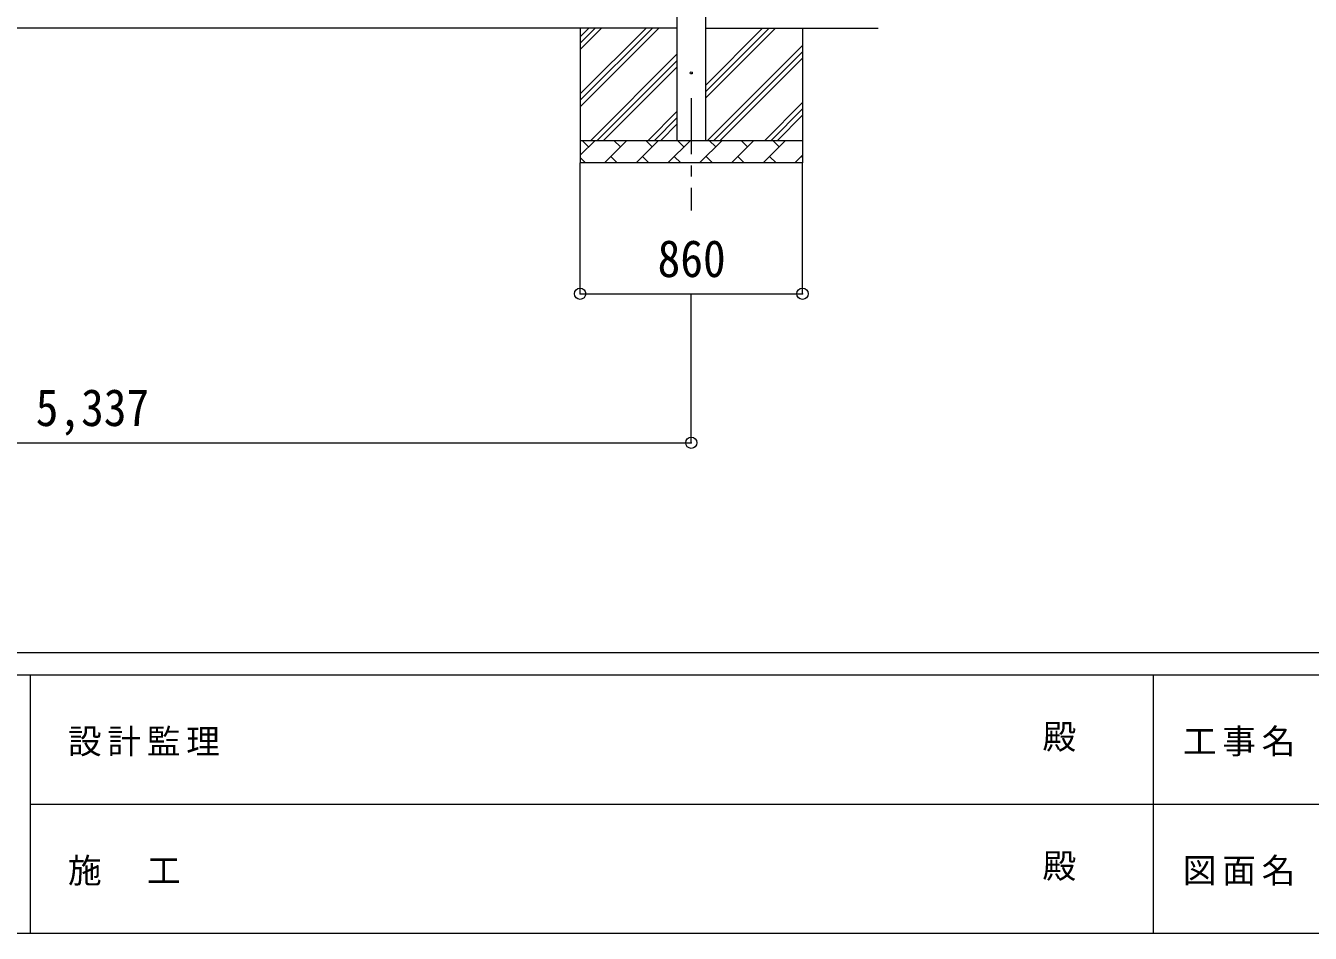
# Model space of a CAD drawing. Units: millimetres at full size, sheet at 1:50; some dimension numbers follow another scale. Extents: x -14053 to 14053, y -9700 to 9700.
# Drawn here: x -5767 to -49, y -9700 to -5659 of the extents above; entities that cross this region are included whole.
import ezdxf
from ezdxf.enums import TextEntityAlignment as Align

# ---------------------------------------------------------------- set-up
doc = ezdxf.new("R2010")
doc.units = ezdxf.units.MM
doc.header["$LTSCALE"] = 50
doc.header["$PDMODE"] = 32
doc.header["$PDSIZE"] = 50
doc.linetypes.add('CHAIN1', pattern=[8, 5, -1, 1, -1])
for name, color, linetype, lineweight in [('0-0_0', 7, 'Continuous', 9), ('0-1_Defpoints', 4, 'Continuous', 9), ('0-6_PARTS1', 6, 'Continuous', 9), ('F-0', 7, 'Continuous', 9)]:
    doc.layers.add(name, color=color, linetype=linetype, lineweight=lineweight)
doc.styles.add('ＭＳ ゴシック', font='')
doc.styles.get('ＭＳ ゴシック').set_extended_font_data('MS Gothic')

msp = doc.modelspace()

# ---------------------------------------------------------------- linework, layer by layer
at = {"layer": '0-0_0'}
for p, q in [((-2866.64, -5669.8), (-8078.64, -5669.8)), ((-3299.14, -5669.8), (-3299.14, -6269.8)), ((-3299.14, -6019.85), (-2949.09, -5669.8)), ((-3299.14, -5991.56), (-2977.37, -5669.8)), ((-3299.14, -5963.28), (-3005.66, -5669.8)), ((-3299.14, -5765.29), (-3203.65, -5669.8)), ((-3299.14, -5737), (-3231.93, -5669.8)), ((-3299.14, -5708.72), (-3260.22, -5669.8)), ((-2741.64, -5669.8), (-1971.64, -5669.8)), ((-2741.64, -5981.46), (-2429.97, -5669.8)), ((-2741.64, -5924.9), (-2486.54, -5669.8)), ((-2741.64, -5953.18), (-2458.26, -5669.8)), ((-2309.14, -5669.8), (-2309.14, -6269.8)), ((-2731.98, -6169.8), (-2309.14, -5746.95)), ((-2703.7, -6169.8), (-2309.14, -5775.24)), ((-3251.1, -6169.8), (-2866.64, -5785.34)), ((-3222.81, -6169.8), (-2866.64, -5813.62)), ((-2675.41, -6169.8), (-2309.14, -5803.52)), ((-3194.53, -6169.8), (-2866.64, -5841.91)), ((-2477.42, -6169.8), (-2309.14, -6001.51)), ((-2996.54, -6169.8), (-2866.64, -6039.9)), ((-2449.14, -6169.8), (-2309.14, -6029.8)), ((-2420.86, -6169.8), (-2309.14, -6058.08)), ((-2968.26, -6169.8), (-2866.64, -6068.18)), ((-2939.97, -6169.8), (-2866.64, -6096.46)), ((-3299.14, -6169.8), (-2309.14, -6169.8)), ((-3299.14, -6236.27), (-3232.67, -6169.8)), ((-3261.22, -6198.35), (-3289.77, -6169.8)), ((-3191.25, -6269.8), (-3091.25, -6169.8)), ((-3119.8, -6198.35), (-3148.35, -6169.8)), ((-3049.82, -6269.8), (-2949.82, -6169.8)), ((-2978.38, -6198.35), (-3006.93, -6169.8)), ((-2908.4, -6269.8), (-2808.4, -6169.8)), ((-2836.96, -6198.35), (-2865.51, -6169.8)), ((-2766.98, -6269.8), (-2666.98, -6169.8)), ((-2695.54, -6198.35), (-2724.09, -6169.8)), ((-2625.56, -6269.8), (-2525.56, -6169.8)), ((-2554.11, -6198.35), (-2582.67, -6169.8)), ((-2484.14, -6269.8), (-2384.14, -6169.8)), ((-2412.69, -6198.35), (-2441.25, -6169.8)), ((-3299.14, -6246.22), (-3275.56, -6269.8)), ((-2309.14, -6269.8), (-3299.14, -6269.8)), ((-3162.69, -6241.24), (-3134.14, -6269.8)), ((-3021.27, -6241.24), (-2992.72, -6269.8)), ((-2879.85, -6241.24), (-2851.3, -6269.8)), ((-2738.43, -6241.24), (-2709.88, -6269.8)), ((-2597.01, -6241.24), (-2568.45, -6269.8)), ((-2455.59, -6241.24), (-2427.03, -6269.8)), ((-2342.72, -6269.8), (-2309.14, -6236.22)), ((-2314.16, -6241.24), (-2309.14, -6246.27))]:
    msp.add_line(p, q, dxfattribs=at)
at = {"layer": '0-1_Defpoints'}
for p, q in [((-2866.64, -6169.8), (-2866.64, -2683.8)), ((-2741.64, -2683.8), (-2741.64, -6169.8))]:
    msp.add_line(p, q, dxfattribs=at)
at = {"layer": '0-1_Defpoints', "color": 7, "linetype": 'CHAIN1'}
msp.add_line((-2804.14, -5981.46), (-2804.14, -6481.46), dxfattribs=at)
at = {"layer": '0-1_Defpoints'}
msp.add_circle((-2804.14, -5869.8), 4.5, dxfattribs=at)
at = {"layer": '0-6_PARTS1'}
for p, q in [((-3299.14, -6852.87), (-3299.14, -6269.8)), ((-2309.14, -6852.87), (-2309.14, -6269.8)), ((-3299.14, -6852.87), (-2309.14, -6852.87)), ((-2804.14, -7516.26), (-2804.14, -6852.87)), ((-8141.14, -7516.26), (-2804.14, -7516.26))]:
    msp.add_line(p, q, dxfattribs=at)
for p in [(-3299.14, -6852.87), (-2309.14, -6852.87), (-2804.14, -7516.26)]:
    msp.add_point(p, dxfattribs=at)
at = {"layer": 'F-0', "color": 5, "lineweight": 5}
for p, q in [((-14053.43, -8450), (13346.57, -8450)), ((-14053.43, -8550), (8901.98, -8550)), ((-5748.03, -8550), (-5748.03, -9700)), ((-748.03, -8550), (-748.03, -9700)), ((-5748.03, -9125), (4501.97, -9125)), ((-14053.43, -9700), (13346.57, -9700))]:
    msp.add_line(p, q, dxfattribs=at)

# ---------------------------------------------------------------- texts
at = {"layer": '0-6_PARTS1', "color": 7, "style": 'ＭＳ ゴシック', "width": 0.9}
for s, p in [('860', (-2954.14, -6827.87)), ('5,337', (-5722.64, -7491.26))]:
    msp.add_text(s, height=165, dxfattribs=at).set_placement(p, align=Align.BOTTOM_LEFT)
at = {"layer": 'F-0', "style": 'ＭＳ ゴシック'}
for p in [(-1240.88, -8912.5), (-1240.88, -9487.5)]:
    msp.add_text('殿', height=110, dxfattribs=at).set_placement(p, align=Align.BOTTOM_LEFT)
at = {"layer": 'F-0', "char_height": 110, "attachment_point": 7, "style": 'ＭＳ ゴシック'}
for s, insert in [('\\T1.17;設計監理', (-5579.15, -8912.5)), ('\\T1.17;工事名', (-616.19, -8912.5)), ('\\T1.17;施\u3000工', (-5579.15, -9487.5)), ('\\T1.17;図面名', (-616.19, -9487.5))]:
    msp.add_mtext(s, dxfattribs=dict(at, insert=insert))

doc.saveas('drawing.dxf')
